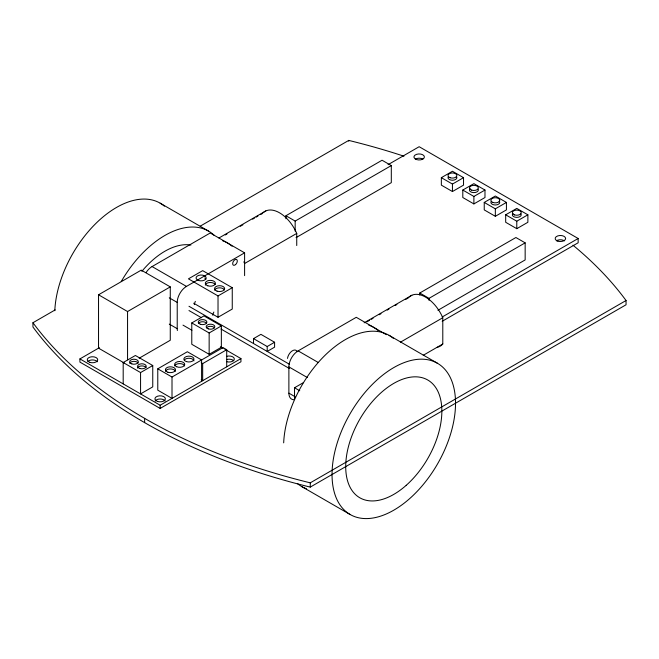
<?xml version="1.0" encoding="UTF-8"?>
<svg xmlns="http://www.w3.org/2000/svg" width="659" height="659" viewBox="0 0 659 659"><rect width="100%" height="100%" fill="white"/><g stroke="black" fill="none" stroke-linecap="round" stroke-linejoin="round"><path stroke-width="0.99" d="M572.959 245.189A522.908 301.896 0 0 1 626.05 300.512L626.05 304.779L310.265 487.1A522.908 301.896 0 0 1 32.95 326.996L32.95 322.729L55.191 309.887M200.179 226.177L348.735 140.408A522.908 301.896 0 0 1 403.959 156.199M124.04 362.878L98.537 348.158L98.537 294.787L141.24 270.132L170.269 286.887L170.269 340.258L139.123 358.232M146.249 272.307A13.073 7.546 -60 0 1 152.072 266.557L210.221 232.989L244.604 252.842L244.604 275.635M218.969 237.981L265.808 210.938M225.238 234.983L227.009 233.961M240.263 226.309L242.916 224.785M252.636 219.167L254.399 218.145M256.17 217.132L257.933 216.111M260.585 214.579L262.356 213.557M285.924 218.747L285.924 215.74L382.063 160.236L391.306 165.574L391.306 182.65L296.056 237.635M98.537 294.787L127.558 311.542L170.269 286.887M388.06 164.668L419.165 146.71L578.157 238.5L578.157 242.776L442.189 321.279M285.924 215.74L295.166 221.078L391.306 165.574M177.37 330.53A13.073 7.546 -60 0 1 177.222 328.676L177.222 302.415A13.073 7.546 -60 0 1 186.464 286.41L244.604 252.842M263.114 212.758A29.153 16.829 60 0 1 296.739 233.41L244.604 263.509A29.153 16.829 60 0 0 243.846 261.829M224.9 349.319L240.947 358.587L240.947 361.783L160.153 408.432L79.92 362.104L79.92 358.908L99.451 347.631M232.256 287.711L202.675 270.635L188.441 278.848L218.022 295.932L232.256 287.711L232.256 309.055L218.022 317.276L193.664 303.214M441.349 177.666L452.445 171.258L463.532 177.666L463.532 185.138L452.445 191.538L441.349 185.138L441.349 177.666L452.445 184.067L463.532 177.666M123.192 362.532L135.392 355.489L152.756 365.523L152.756 386.866L140.565 393.909L140.565 372.566L123.192 362.532L123.192 383.884M191.777 322.935L203.977 315.892L221.35 325.925L221.35 347.268L209.15 354.311L191.777 344.286L191.777 322.935L209.15 332.968L221.35 325.925M140.565 372.566L152.756 365.523M462.799 190.047L473.887 183.639L484.983 190.047L484.983 197.519L473.887 203.919L462.799 197.519L462.799 190.047L473.887 196.448L484.983 190.047M157.773 368.818L172.007 377.039L172.007 398.382L157.773 390.169L157.773 368.818L187.345 351.741L201.588 359.962L201.588 381.306M172.007 377.039L223.014 347.59L226.712 349.723L226.712 366.799M201.193 362.747L202.675 363.603L226.712 349.723M484.241 202.428L495.337 196.02L506.425 202.428L506.425 209.9L495.337 216.3L484.241 209.9L484.241 202.428L495.337 208.829L506.425 202.428M253.517 338.627L260.915 334.352L274.589 342.252L274.589 347.161L267.2 351.428L267.2 346.519L253.517 338.627L253.517 343.537M79.92 358.908L160.153 405.227L240.947 358.587M267.2 346.519L274.589 342.252M505.684 214.809L516.78 208.401L527.875 214.809L527.875 222.281L516.78 228.681L505.684 222.281L505.684 214.809L516.78 221.21L527.875 214.809M293.881 399.741A13.073 7.546 -60 0 1 288.881 393.143L288.881 366.89A13.073 7.546 -60 0 1 298.123 350.876L356.272 317.308L386.355 334.681M364.139 322.811L411.859 295.265M366.874 321.856L369.526 320.332M371.289 319.31L373.06 318.289M379.246 314.714L381.009 313.692M387.195 310.125L388.967 309.104M395.153 305.529L396.916 304.516M405.755 299.408L408.407 297.876M419.775 295.026L419.775 293.016L515.906 237.512L525.157 242.85L525.157 259.926L437.922 310.29M419.775 293.016L429.017 298.354L525.157 242.85M294.524 398.431L294.524 387.756L303.025 382.846M442.189 317.004L578.157 238.5M400.375 342.219L442.79 317.737A29.153 16.829 60 0 0 409.165 297.077M423.243 355.283L442.79 343.998L442.79 317.737M32.95 322.729A522.908 301.896 0 0 0 310.265 482.833L626.05 300.512M160.129 203.153L208.565 231.12M389.008 335.291L437.444 363.257A87.326 50.422 -60 0 1 409.766 498.525A87.326 50.422 -60 0 1 334.138 454.867A87.326 50.422 -60 0 1 437.444 363.257M152.072 266.557L186.464 286.41M298.123 350.876L318.404 362.582M188.976 306.27L289.35 364.221M169.281 297.835L177.222 302.415M288.881 366.89L307.399 377.574M188.976 310.546L201.415 317.72M220.954 329.006L289.35 368.488M294.524 387.756L299.754 390.771M182.996 325.126L191.909 330.274M220.444 346.749L223.113 348.29M169.281 324.096L177.222 328.676M288.881 393.143L295.051 396.71M201.193 379.823L202.675 380.68L202.675 363.603M301.682 486.54L350.118 514.506M516.78 221.21L516.78 228.681M495.337 208.829L495.337 216.3M473.887 196.448L473.887 203.919M452.445 184.067L452.445 191.538M429.017 298.354L429.017 300.364M348.735 140.408L348.735 141.207M310.265 482.833L310.265 487.1M296.739 233.41L296.739 245.535M295.166 221.078L295.166 231.12M218.022 295.932L218.022 317.276M209.15 332.968L209.15 354.311M160.153 405.227L160.153 408.432M144.626 418.358L144.626 422.625M127.558 311.542L127.558 359.781M520.948 213.911A4.448 2.57 0 0 1 516.302 217.363A4.448 2.57 0 0 1 513.04 213.417M499.234 201.201A4.448 2.57 0 0 1 495.494 204.99A4.448 2.57 0 0 1 491.293 201.357M478.055 189.149A4.448 2.57 0 0 1 473.409 192.601A4.448 2.57 0 0 1 470.147 188.655M456.341 176.431A4.448 2.57 0 0 1 452.601 180.228A4.448 2.57 0 0 1 448.4 176.596M205.311 285.116A5.058 2.924 0 0 1 209.834 282.513A5.058 2.924 0 0 1 215.172 284.531M214.636 290.149A5.058 2.924 0 0 1 219.332 287.835A5.058 2.924 0 0 1 224.414 289.869M204.677 278.016A5.058 2.924 0 0 1 205.921 279.194M556.394 240.84A5.231 3.015 0 0 1 564.425 240.84M415.467 159.091A5.231 3.015 0 0 1 422.864 159.091M174.726 365.926A5.058 2.924 0 0 1 179.676 363.603A5.058 2.924 0 0 1 184.627 365.926M184.281 360.028A5.058 2.924 0 0 1 189.685 358.298A5.058 2.924 0 0 1 193.952 360.885M165.483 371.264A5.058 2.924 0 0 1 170.434 368.941A5.058 2.924 0 0 1 175.385 371.264M198.598 323.264A4.333 2.504 0 0 1 202.577 321.757A4.333 2.504 0 0 1 206.555 323.264M206.514 327.836A4.333 2.504 0 0 1 210.493 326.329A4.333 2.504 0 0 1 214.472 327.836M129.741 363.348A4.333 2.504 0 0 1 133.769 361.363A4.333 2.504 0 0 1 138.118 363.101M137.599 368.175A4.333 2.504 0 0 1 141.463 365.943A4.333 2.504 0 0 1 146.034 367.673M87.919 361.494A5.231 3.015 0 0 1 92.746 359.946A5.231 3.015 0 0 1 97.285 361.758M226.572 359.575A5.231 3.015 0 0 1 233.681 360.745M226.572 356.371A5.231 3.015 0 0 1 234.34 359.007A5.231 3.015 0 0 1 226.572 361.651M155.17 401.109A5.231 3.015 0 0 1 160.153 399.008A5.231 3.015 0 0 1 165.137 401.109M283.675 442.856A87.326 50.422 -60 0 1 326.197 354.18A87.326 50.422 -60 0 1 393.283 338.298M306.427 488.739A87.326 50.422 -60 0 1 297.407 483.533M121.24 281.533A87.326 50.422 -60 0 1 214.15 235.296M54.804 310.719A87.326 50.422 -60 0 1 97.318 222.042A87.326 50.422 -60 0 1 164.404 206.16M141.866 271.327A67.976 39.243 -60 0 1 190.896 245.049M194.314 304.606A7.191 4.152 -60 0 1 195.361 301.369M212.799 315.282A7.191 4.152 -60 0 1 213.854 312.045M222.726 240.832A29.153 16.829 60 0 1 232.1 246.244M287.489 358.405A7.191 4.152 -60 0 1 291.995 351.033A7.191 4.152 -60 0 1 297.217 351.7M368.776 325.151A29.153 16.829 60 0 1 378.151 330.563M442.79 343.998A29.153 16.829 60 0 1 437.263 347.301M514.555 214.9A4.448 2.57 0 0 0 521.228 212.676A4.448 2.57 0 0 0 514.555 210.452A4.448 2.57 0 0 0 514.555 214.9M492.841 202.42A4.448 2.57 0 0 0 499.769 200.476A4.448 2.57 0 0 0 493.393 197.98A4.448 2.57 0 0 0 492.841 202.42M471.663 190.13A4.448 2.57 0 0 0 478.335 187.914A4.448 2.57 0 0 0 471.663 185.69A4.448 2.57 0 0 0 471.663 190.13M450.221 177.749A4.448 2.57 0 0 0 456.885 175.533A4.448 2.57 0 0 0 450.221 173.309A4.448 2.57 0 0 0 450.221 177.749M207.816 285.808A5.058 2.924 0 0 0 215.411 283.279A5.058 2.924 0 0 0 207.816 280.75A5.058 2.924 0 0 0 207.816 285.808M217.058 291.146A5.058 2.924 0 0 0 224.653 288.617A5.058 2.924 0 0 0 217.058 286.088A5.058 2.924 0 0 0 217.058 291.146M198.573 280.47A5.058 2.924 0 0 0 206.16 277.941A5.058 2.924 0 0 0 198.573 275.413A5.058 2.924 0 0 0 198.573 280.47M557.794 241.12A5.231 3.015 0 0 0 565.636 238.5A5.231 3.015 0 0 0 557.794 235.889A5.231 3.015 0 0 0 557.794 241.12M416.554 159.569A5.231 3.015 0 0 0 424.396 156.957A5.231 3.015 0 0 0 416.554 154.346A5.231 3.015 0 0 0 416.554 159.569M176.711 366.758A5.058 2.924 0 0 0 184.709 364.691A5.058 2.924 0 0 0 177.617 361.725A5.058 2.924 0 0 0 176.711 366.758M186.39 361.585A5.058 2.924 0 0 0 193.977 359.056A5.058 2.924 0 0 0 186.39 356.527A5.058 2.924 0 0 0 186.39 361.585M167.905 372.253A5.058 2.924 0 0 0 175.492 369.724A5.058 2.924 0 0 0 167.905 367.195A5.058 2.924 0 0 0 167.905 372.253M200.41 324.294A4.333 2.504 0 0 0 206.91 322.127A4.333 2.504 0 0 0 200.41 319.961A4.333 2.504 0 0 0 200.41 324.294M208.326 328.866A4.333 2.504 0 0 0 214.834 326.699A4.333 2.504 0 0 0 208.326 324.533A4.333 2.504 0 0 0 208.326 328.866M131.816 363.892A4.333 2.504 0 0 0 138.324 361.725A4.333 2.504 0 0 0 131.816 359.559A4.333 2.504 0 0 0 131.816 363.892M139.741 368.463A4.333 2.504 0 0 0 146.24 366.297A4.333 2.504 0 0 0 139.741 364.13A4.333 2.504 0 0 0 139.741 368.463M89.871 362.376A5.231 3.015 0 0 0 97.721 359.756A5.231 3.015 0 0 0 89.871 357.145A5.231 3.015 0 0 0 89.871 362.376M157.542 401.438A5.231 3.015 0 0 0 165.384 398.827A5.231 3.015 0 0 0 157.542 396.207A5.231 3.015 0 0 0 157.542 401.438M406.224 485.312A67.976 39.243 -60 0 0 427.773 380.012A67.976 39.243 -60 0 0 347.351 451.324A67.976 39.243 -60 0 0 406.224 485.312M235.593 264.572A3.27 1.886 -60 0 0 236.622 259.506A3.27 1.886 -60 0 0 232.759 262.933A3.27 1.886 -60 0 0 235.593 264.572"/></g></svg>
